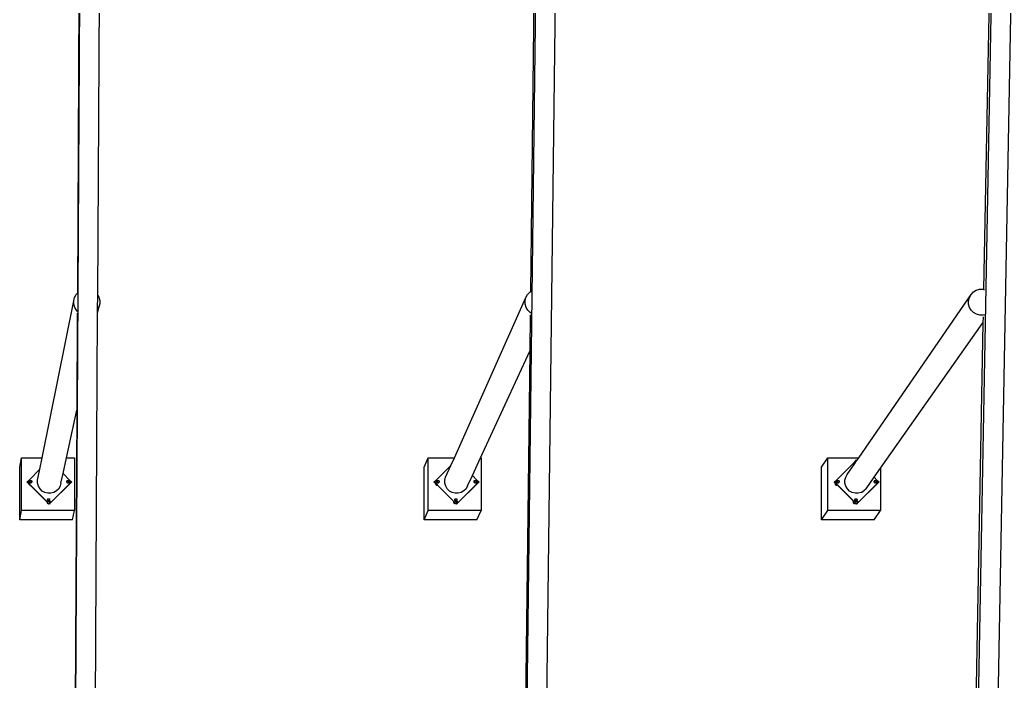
# Model space of a CAD drawing. Header units: inches. Extents: x -614 to 848, y -1045 to 1103.
# Drawn here: x 120.6 to 498.4, y 555.3 to 807.2 of the extents above; entities that cross this region are included whole.
import ezdxf

# ---------------------------------------------------------------- set-up
doc = ezdxf.new("R2010")
doc.units = ezdxf.units.IN
doc.header["$MEASUREMENT"] = 0

msp = doc.modelspace()

# ---------------------------------------------------------------- linework, layer by layer
for p, q in [((134.56857, -811.49995), (144.44999, 1015.55191)), ((297.50472, -811.49995), (319.35059, 1015.55191)), ((460.44086, -811.49995), (494.25119, 1015.55191)), ((143.16725, 832.66782), (142.4676, 703.02276)), ((150.21657, 702.23899), (150.95885, 832.66782)), ((309.19133, -431.30695), (324.66183, 832.66782)), ((316.5147, 832.66782), (314.9752, 703.6326)), ((474.61717, -431.30695), (498.36482, 832.66782)), ((489.86216, 832.66782), (487.49561, 704.50446)), ((142.05985, 702.60474), (142.4676, 703.02276)), ((142.4676, 703.02276), (142.56511, 703.12272)), ((313.90208, 702.60474), (314.80757, 703.53301)), ((314.80757, 703.53301), (314.9752, 703.6326)), ((314.9752, 703.6326), (315.18351, 703.75634)), ((482.70204, 702.60474), (483.60752, 703.53301)), ((483.60752, 703.53301), (484.72241, 704.1953)), ((484.72241, 704.1953), (485.97072, 704.54647)), ((485.97072, 704.54647), (487.26738, 704.56258)), ((487.26738, 704.56258), (487.49561, 704.50446)), ((487.49561, 704.50446), (487.8019, 704.42646)), ((129.05327, 640.40977), (141.10544, 700.21709)), ((141.10544, 700.21709), (141.42548, 701.47374)), ((141.12156, 698.92043), (141.10544, 700.21709)), ((141.42548, 701.47374), (142.05985, 702.60474)), ((150.17748, 695.37007), (150.97068, 699.04284)), ((150.18652, 696.95873), (150.21657, 702.23899)), ((150.21657, 702.23899), (150.60339, 701.58781)), ((150.60339, 701.58781), (150.95456, 700.3395)), ((150.97068, 699.04284), (150.65064, 697.78619)), ((150.95456, 700.3395), (150.97068, 699.04284)), ((285.99745, 640.40977), (313.26771, 701.47374)), ((312.94768, 700.21709), (313.26771, 701.47374)), ((312.96379, 698.92043), (312.94768, 700.21709)), ((313.26771, 701.47374), (313.90208, 702.60474)), ((439.97298, 640.40977), (482.70204, 702.60474)), ((481.74763, 700.21709), (482.06767, 701.47374)), ((481.76375, 698.92043), (481.74763, 700.21709)), ((482.06767, 701.47374), (482.70204, 702.60474)), ((141.47273, 697.67213), (141.12156, 698.92043)), ((142.13501, 696.55724), (141.47273, 697.67213)), ((142.56511, 696.1377), (142.13501, 696.55724)), ((142.4268, 695.46233), (142.22765, 658.55983)), ((148.94817, 479.36372), (150.17748, 695.37007)), ((150.17748, 695.37007), (150.18652, 696.95873)), ((150.65064, 697.78619), (150.18652, 696.95873)), ((313.31496, 697.67213), (312.96379, 698.92043)), ((313.97724, 696.55724), (313.31496, 697.67213)), ((314.90552, 695.65176), (313.97724, 696.55724)), ((315.18351, 695.49584), (314.90552, 695.65176)), ((482.11492, 697.67213), (481.76375, 698.92043)), ((482.7772, 696.55724), (482.11492, 697.67213)), ((483.70548, 695.65176), (482.7772, 696.55724)), ((484.83648, 695.01739), (483.70548, 695.65176)), ((314.86987, 694.80375), (314.70439, 680.93405)), ((448.28659, 636.49403), (487.26162, 691.83224)), ((487.26162, 691.83224), (483.38055, 481.64822)), ((486.09312, 694.69735), (484.83648, 695.01739)), ((487.38979, 694.71347), (486.09312, 694.69735)), ((487.30386, 694.11999), (487.26162, 691.83224)), ((487.8019, 694.8294), (487.38979, 694.71347)), ((295.97546, 640.40977), (314.70439, 680.93405)), ((314.70439, 680.93405), (312.31758, 480.88016)), ((138.30783, 640.40977), (142.22765, 658.55983)), ((142.22765, 658.55983), (141.26545, 480.26283)), ((120.5593, 636.84074), (121.23494, 640.40977)), ((121.23494, 640.40977), (129.05327, 640.40977)), ((121.23494, 620.26976), (121.23494, 640.40977)), ((128.17212, 636.03721), (129.05327, 640.40977)), ((137.01123, 634.40611), (138.30783, 640.40977)), ((138.30783, 640.40977), (141.37495, 640.40977)), ((141.37495, 640.40977), (141.37495, 620.26976)), ((274.52277, 636.84074), (276.06127, 640.40977)), ((276.06127, 640.40977), (285.99745, 640.40977)), ((276.06127, 620.26976), (276.06127, 640.40977)), ((284.70024, 637.50503), (285.99745, 640.40977)), ((292.84384, 633.6338), (295.97546, 640.40977)), ((295.97546, 640.40977), (296.20128, 640.40977)), ((296.20128, 640.40977), (296.20128, 620.26976)), ((425.7605, 636.84074), (428.14658, 640.40977)), ((428.14658, 640.40977), (439.97298, 640.40977)), ((428.14658, 620.26976), (428.14658, 640.40977)), ((431.42803, 631.9177), (438.4047, 638.89437)), ((438.4047, 638.89437), (439.15155, 639.64122)), ((438.4047, 638.89437), (438.62344, 638.72651)), ((438.52996, 638.30935), (438.69673, 638.5521)), ((438.57241, 638.42222), (438.63677, 638.50609)), ((438.66919, 638.54313), (438.58237, 638.47652)), ((438.62344, 638.72651), (438.77378, 638.66424)), ((438.63677, 638.50609), (438.69673, 638.5521)), ((438.69907, 638.55551), (438.66919, 638.54313)), ((438.69673, 638.5521), (438.69907, 638.55551)), ((438.69907, 638.55551), (438.77378, 638.66424)), ((438.77378, 638.66424), (439.32548, 639.46728)), ((439.15155, 639.64122), (439.32548, 639.46728)), ((439.15155, 639.64122), (439.15155, 639.21411)), ((439.32548, 639.46728), (439.97298, 640.40977)), ((120.5593, 616.81297), (120.5593, 636.84074)), ((124.05262, 631.9177), (128.17212, 636.03721)), ((127.32523, 631.83459), (128.17212, 636.03721)), ((274.52277, 616.81297), (274.52277, 636.84074)), ((279.11291, 631.9177), (284.70024, 637.50503)), ((282.6743, 632.96852), (284.70024, 637.50503)), ((425.7605, 616.81297), (425.7605, 636.84074)), ((435.56185, 633.98907), (438.46396, 638.21329)), ((438.47388, 638.2886), (438.46396, 638.21329)), ((438.46396, 638.21329), (438.49577, 638.25959)), ((438.51576, 638.3897), (438.47388, 638.2886)), ((438.48398, 638.2785), (438.4781, 638.23387)), ((438.52586, 638.3796), (438.48398, 638.2785)), ((438.49577, 638.25959), (438.52996, 638.30935)), ((438.49577, 638.25959), (438.49778, 638.2748)), ((438.49778, 638.2748), (438.53823, 638.37246)), ((438.58237, 638.47652), (438.51576, 638.3897)), ((438.59247, 638.46642), (438.52586, 638.3796)), ((438.52996, 638.30935), (438.53196, 638.32456)), ((438.53196, 638.32456), (438.56772, 638.4109)), ((438.53823, 638.37246), (438.57241, 638.42222)), ((438.53823, 638.37246), (438.56772, 638.4109)), ((438.56772, 638.4109), (438.57241, 638.42222)), ((445.8121, 632.98066), (448.28659, 636.49403)), ((448.28659, 636.49403), (448.28659, 620.26976)), ((123.30111, 631.14701), (123.30577, 631.17085)), ((124.04793, 630.40018), (123.30111, 631.14701)), ((123.30577, 631.17085), (124.05262, 631.9177)), ((124.05262, 630.424), (123.30577, 631.17085)), ((123.30577, 631.17085), (124.31908, 631.17085)), ((124.22047, 631.69896), (124.05262, 631.9177)), ((124.32598, 631.44422), (124.22047, 631.69896)), ((124.31219, 631.40448), (124.2979, 631.29599)), ((124.2979, 631.29599), (124.31219, 631.18749)), ((124.3117, 631.29229), (124.32598, 631.40078)), ((124.32598, 631.19119), (124.3117, 631.29229)), ((124.35406, 631.50558), (124.31219, 631.40448)), ((124.31219, 631.18749), (124.31908, 631.17085)), ((124.31908, 631.17085), (124.33134, 631.17085)), ((124.31908, 631.17085), (124.35406, 631.08639)), ((124.32188, 631.3452), (124.33568, 631.45001)), ((124.33568, 631.2404), (124.32188, 631.3452)), ((124.32941, 631.41819), (124.32598, 631.44422)), ((124.32598, 631.40078), (124.32941, 631.41819)), ((124.32598, 631.19119), (124.32598, 631.18379)), ((124.32598, 631.19119), (124.35532, 631.12035)), ((124.32598, 631.18379), (124.35459, 631.11474)), ((124.32598, 630.89749), (124.35459, 631.11474)), ((124.32941, 631.41819), (124.33568, 631.45001)), ((124.33134, 631.17085), (124.33441, 631.17085)), ((124.33441, 631.17085), (124.35631, 631.17085)), ((124.33568, 631.45001), (124.37613, 631.54767)), ((124.3608, 631.17973), (124.33568, 631.2404)), ((124.36413, 631.5187), (124.35406, 631.50558)), ((124.35406, 631.08639), (124.41191, 631.011)), ((124.35459, 631.11474), (124.35532, 631.12035)), ((124.35459, 631.11474), (124.36786, 631.08269)), ((124.35532, 631.12035), (124.36197, 631.17085)), ((124.36643, 631.09353), (124.35532, 631.12035)), ((124.36197, 631.17085), (124.3608, 631.17973)), ((124.37613, 631.14273), (124.3608, 631.17973)), ((124.42201, 631.0211), (124.36643, 631.09353)), ((124.36786, 631.08269), (124.43448, 630.99588)), ((124.37613, 631.54767), (124.44048, 631.63154)), ((124.44048, 631.05887), (124.37613, 631.14273)), ((124.41191, 631.011), (124.4163, 631.00529)), ((124.4163, 631.00529), (124.42068, 630.99957)), ((124.42068, 630.99957), (124.5075, 630.93296)), ((124.42201, 631.0211), (124.4514, 631.05049)), ((124.43078, 631.00967), (124.42201, 631.0211)), ((124.51464, 630.94533), (124.43078, 631.00967)), ((124.43448, 630.99588), (124.5213, 630.92926)), ((124.44048, 631.63154), (124.52435, 631.69589)), ((124.4514, 631.05049), (124.44048, 631.05887)), ((124.52435, 630.99452), (124.4514, 631.05049)), ((124.6123, 630.90488), (124.51464, 630.94533)), ((124.52435, 631.69589), (124.62201, 631.73634)), ((124.62201, 630.95406), (124.52435, 630.99452)), ((124.62201, 631.73634), (124.72682, 631.75014)), ((124.72682, 630.94026), (124.62201, 630.95406)), ((124.71709, 630.89108), (124.71709, 630.94154)), ((124.72682, 631.75014), (124.83162, 631.73634)), ((124.83162, 630.95406), (124.72682, 630.94026)), ((124.91659, 630.94306), (124.82189, 630.90488)), ((124.83162, 631.73634), (124.92929, 631.69589)), ((124.92929, 630.99452), (124.83162, 630.95406)), ((124.91659, 630.94306), (125.00341, 631.00967)), ((124.92669, 630.93296), (125.01351, 630.99957)), ((124.92929, 631.69589), (125.01315, 631.63154)), ((125.01315, 631.05887), (124.92929, 630.99452)), ((124.94048, 630.92926), (125.0273, 630.99588)), ((125.07002, 631.09649), (125.00341, 631.00967)), ((125.01315, 631.63154), (125.0775, 631.54767)), ((125.0775, 631.14273), (125.01315, 631.05887)), ((125.01351, 630.99957), (125.08012, 631.08639)), ((125.07002, 631.09649), (125.10654, 631.18465)), ((125.0775, 631.54767), (125.11796, 631.45001)), ((125.11316, 631.22881), (125.0775, 631.14273)), ((125.08012, 631.08639), (125.12082, 631.18465)), ((125.10654, 631.18465), (125.1082, 631.19119)), ((125.1082, 631.19119), (125.11796, 631.2404)), ((125.11316, 631.22881), (125.1082, 631.19119)), ((125.11796, 631.2404), (125.11316, 631.22881)), ((125.11796, 631.45001), (125.13175, 631.3452)), ((125.13175, 631.3452), (125.11796, 631.2404)), ((125.12082, 631.18465), (125.122, 631.18749)), ((125.122, 631.18749), (125.13628, 631.29599)), ((125.13628, 631.29599), (125.13078, 631.33779)), ((127.33977, 630.66456), (127.32523, 631.83459)), ((136.22703, 630.77502), (137.01123, 634.40611)), ((137.01123, 634.40611), (139.49964, 631.9177)), ((138.41228, 631.39068), (138.398, 631.28219)), ((138.398, 631.28219), (138.41228, 631.17369)), ((138.45416, 631.49178), (138.41228, 631.39068)), ((138.41228, 631.28219), (138.42608, 631.38699)), ((138.42608, 631.17739), (138.41228, 631.28219)), ((138.41228, 631.17369), (138.45416, 631.07259)), ((138.42307, 631.3314), (138.4324, 631.40225)), ((138.43687, 631.2266), (138.42307, 631.3314)), ((138.42608, 631.38699), (138.43687, 631.43621)), ((138.42608, 631.38699), (138.4324, 631.40225)), ((138.46653, 631.07974), (138.42608, 631.17739)), ((138.4324, 631.40225), (138.43687, 631.43621)), ((138.43687, 631.43621), (138.47732, 631.53387)), ((138.47732, 631.12894), (138.43687, 631.2266)), ((138.46661, 631.50801), (138.45416, 631.49178)), ((138.45416, 631.07259), (138.512, 630.99721)), ((138.5221, 631.00731), (138.46653, 631.07974)), ((138.47732, 631.53387), (138.51561, 631.58377)), ((138.54167, 631.04507), (138.47732, 631.12894)), ((138.53188, 631.60497), (138.51067, 631.5887)), ((138.51067, 631.5887), (138.51561, 631.58377)), ((138.512, 630.99721), (138.51067, 630.99588)), ((138.51067, 630.99588), (138.51639, 630.99149)), ((138.5221, 631.00731), (138.512, 630.99721)), ((138.512, 630.99721), (138.51639, 630.99149)), ((138.51561, 631.58377), (138.53188, 631.60497)), ((138.51639, 630.99149), (138.59749, 630.92926)), ((138.51639, 630.99149), (138.52077, 630.98578)), ((138.52077, 630.98578), (138.60759, 630.91916)), ((138.55197, 631.03717), (138.5221, 631.00731)), ((138.53087, 630.99588), (138.5221, 631.00731)), ((138.61473, 630.93153), (138.53087, 630.99588)), ((138.53188, 631.60497), (138.54167, 631.61774)), ((138.54167, 631.61774), (138.62554, 631.68209)), ((138.55197, 631.03717), (138.54167, 631.04507)), ((138.62554, 630.98072), (138.55197, 631.03717)), ((138.62554, 631.68209), (138.7232, 631.72254)), ((138.7232, 630.94026), (138.62554, 630.98072)), ((138.7232, 631.72254), (138.82801, 631.73634)), ((138.82801, 630.92647), (138.7232, 630.94026)), ((138.82801, 631.73634), (138.93281, 631.72254)), ((138.93281, 630.94026), (138.82801, 630.92647)), ((138.93281, 631.72254), (139.03048, 631.68209)), ((139.03048, 630.98072), (138.93281, 630.94026)), ((139.01668, 630.92926), (139.1035, 630.99588)), ((139.02678, 630.91916), (139.1136, 630.98578)), ((139.03048, 631.68209), (139.11434, 631.61774)), ((139.11434, 631.04507), (139.03048, 630.98072)), ((139.17011, 631.08269), (139.1035, 630.99588)), ((139.1136, 630.98578), (139.18021, 631.07259)), ((139.11434, 631.61774), (139.17869, 631.53387)), ((139.17869, 631.12894), (139.11434, 631.04507)), ((139.19423, 631.14091), (139.17011, 631.08269)), ((139.17869, 631.53387), (139.21915, 631.43621)), ((139.19168, 631.16028), (139.17869, 631.12894)), ((139.18021, 631.07259), (139.22091, 631.17085)), ((139.21273, 631.21112), (139.19168, 631.16028)), ((139.19168, 631.16028), (139.19423, 631.14091)), ((139.20663, 631.17085), (139.19423, 631.14091)), ((139.19423, 631.14091), (139.22627, 630.89749)), ((139.20663, 631.17085), (139.19606, 631.17085)), ((139.20829, 631.17739), (139.20663, 631.17085)), ((139.22091, 631.17085), (139.20663, 631.17085)), ((139.21273, 631.21112), (139.20829, 631.17739)), ((139.20829, 631.17739), (139.21537, 631.20949)), ((139.20829, 631.17739), (139.21199, 631.18379)), ((139.21199, 631.18379), (139.21537, 631.20949)), ((139.21692, 631.22122), (139.21273, 631.21112)), ((139.21537, 631.20949), (139.21915, 631.2266)), ((139.21537, 631.20949), (139.21692, 631.22122)), ((139.21915, 631.2266), (139.21692, 631.22122)), ((139.21915, 631.43621), (139.22218, 631.41315)), ((139.23295, 631.3314), (139.21915, 631.2266)), ((139.22091, 631.17085), (139.22209, 631.17369)), ((140.24649, 631.17085), (139.22091, 631.17085)), ((139.22209, 631.17369), (139.23637, 631.28219)), ((139.22627, 631.44422), (139.22218, 631.41315)), ((139.22218, 631.41315), (139.23295, 631.3314)), ((139.33179, 631.69896), (139.22627, 631.44422)), ((139.23637, 631.28219), (139.23142, 631.31982)), ((139.49964, 631.9177), (139.33179, 631.69896)), ((140.24119, 631.14701), (139.49437, 630.40018)), ((139.49964, 631.9177), (140.24649, 631.17085)), ((140.23192, 631.15628), (139.49964, 630.424)), ((140.24649, 631.17085), (140.23192, 631.15628)), ((140.23192, 631.15628), (140.24119, 631.14701)), ((140.24119, 631.14701), (140.24649, 631.17085)), ((278.35554, 631.14701), (278.36606, 631.17085)), ((278.991, 630.51154), (278.35554, 631.14701)), ((278.36606, 631.17085), (279.11291, 631.9177)), ((279.11291, 630.424), (278.36606, 631.17085)), ((278.36606, 631.17085), (279.37937, 631.17085)), ((279.28076, 631.69896), (279.11291, 631.9177)), ((279.38628, 631.44422), (279.28076, 631.69896)), ((279.37248, 631.40448), (279.35819, 631.29599)), ((279.35819, 631.29599), (279.37248, 631.18749)), ((279.37199, 631.29229), (279.38628, 631.40078)), ((279.38628, 631.19119), (279.37199, 631.29229)), ((279.41436, 631.50558), (279.37248, 631.40448)), ((279.37248, 631.18749), (279.37937, 631.17085)), ((279.37937, 631.17085), (279.39164, 631.17085)), ((279.37937, 631.17085), (279.41436, 631.08639)), ((279.39068, 631.41074), (279.38628, 631.44422)), ((279.39068, 631.41074), (279.38628, 631.40078)), ((279.38628, 631.19119), (279.38628, 631.18379)), ((279.38628, 631.19119), (279.41562, 631.12035)), ((279.38628, 631.18379), (279.41488, 631.11474)), ((279.38628, 630.89749), (279.41488, 631.11474)), ((279.42673, 631.49844), (279.39068, 631.41074)), ((279.39164, 631.17085), (279.3947, 631.17085)), ((279.39426, 631.3452), (279.40806, 631.45001)), ((279.40806, 631.2404), (279.39426, 631.3452)), ((279.3947, 631.17085), (279.4166, 631.17085)), ((279.40806, 631.45001), (279.43111, 631.50566)), ((279.41546, 631.22252), (279.40806, 631.2404)), ((279.48097, 631.5924), (279.41436, 631.50558)), ((279.41436, 631.08639), (279.4722, 631.011)), ((279.41488, 631.11474), (279.41562, 631.12035)), ((279.41488, 631.11474), (279.42815, 631.08269)), ((279.42226, 631.17085), (279.41546, 631.22252)), ((279.44851, 631.14273), (279.41546, 631.22252)), ((279.41562, 631.12035), (279.42226, 631.17085)), ((279.42673, 631.09353), (279.41562, 631.12035)), ((279.42673, 631.49844), (279.42815, 631.50188)), ((279.4823, 631.0211), (279.42673, 631.09353)), ((279.42815, 631.50188), (279.44851, 631.54767)), ((279.42815, 631.50188), (279.43111, 631.50566)), ((279.42815, 631.08269), (279.49477, 630.99588)), ((279.43111, 631.50566), (279.44851, 631.54767)), ((279.44851, 631.54767), (279.51286, 631.63154)), ((279.51286, 631.05887), (279.44851, 631.14273)), ((279.4722, 631.011), (279.47659, 631.00529)), ((279.47659, 631.00529), (279.48097, 630.99957)), ((279.48097, 630.99957), (279.56779, 630.93296)), ((279.4823, 631.0211), (279.51694, 631.05574)), ((279.49107, 631.00967), (279.4823, 631.0211)), ((279.57493, 630.94533), (279.49107, 631.00967)), ((279.49477, 630.99588), (279.58159, 630.92926)), ((279.51286, 631.63154), (279.59673, 631.69589)), ((279.51694, 631.05574), (279.51286, 631.05887)), ((279.59673, 630.99452), (279.51694, 631.05574)), ((279.67259, 630.90488), (279.57493, 630.94533)), ((279.59673, 631.69589), (279.69439, 631.73634)), ((279.69439, 630.95406), (279.59673, 630.99452)), ((279.69439, 631.73634), (279.7992, 631.75014)), ((279.7992, 630.94026), (279.69439, 630.95406)), ((279.77738, 630.89108), (279.77738, 630.94314)), ((279.7992, 631.75014), (279.904, 631.73634)), ((279.904, 630.95406), (279.7992, 630.94026)), ((279.97688, 630.94306), (279.88218, 630.90488)), ((279.904, 631.73634), (280.00167, 631.69589)), ((280.00167, 630.99452), (279.904, 630.95406)), ((279.97688, 630.94306), (280.0637, 631.00967)), ((279.98698, 630.93296), (280.0738, 630.99957)), ((280.00078, 630.92926), (280.08759, 630.99588)), ((280.00167, 631.69589), (280.08553, 631.63154)), ((280.08553, 631.05887), (280.00167, 630.99452)), ((280.13031, 631.09649), (280.0637, 631.00967)), ((280.0738, 630.99957), (280.14041, 631.08639)), ((280.08553, 631.63154), (280.14988, 631.54767)), ((280.14898, 631.14156), (280.08553, 631.05887)), ((280.13031, 631.09649), (280.14898, 631.14156)), ((280.14041, 631.08639), (280.18111, 631.18465)), ((280.14988, 631.14273), (280.14898, 631.14156)), ((280.14988, 631.54767), (280.19034, 631.45001)), ((280.19034, 631.2404), (280.14988, 631.14273)), ((280.18111, 631.18465), (280.18229, 631.18749)), ((280.18229, 631.18749), (280.18875, 631.23657)), ((280.19034, 631.45001), (280.20413, 631.3452)), ((280.20413, 631.3452), (280.19034, 631.2404)), ((282.38552, 631.83459), (282.6743, 632.96852)), ((282.40006, 630.66456), (282.38552, 631.83459)), ((290.99854, 629.64109), (292.84384, 633.6338)), ((292.84384, 633.6338), (294.55993, 631.9177)), ((293.47257, 631.39068), (293.45829, 631.28219)), ((293.45829, 631.28219), (293.47257, 631.17369)), ((293.51445, 631.49178), (293.47257, 631.39068)), ((293.47257, 631.28219), (293.48637, 631.38699)), ((293.48637, 631.17739), (293.47257, 631.28219)), ((293.47257, 631.17369), (293.51445, 631.07259)), ((293.48637, 631.38699), (293.52682, 631.48464)), ((293.52682, 631.07974), (293.48637, 631.17739)), ((293.49545, 631.3314), (293.50925, 631.43621)), ((293.50925, 631.2266), (293.49545, 631.3314)), ((293.50925, 631.43621), (293.53223, 631.4917)), ((293.5497, 631.12894), (293.50925, 631.2266)), ((293.58106, 631.5786), (293.51445, 631.49178)), ((293.51445, 631.07259), (293.57229, 630.99721)), ((293.52682, 631.48464), (293.5497, 631.53387)), ((293.52682, 631.48464), (293.53223, 631.4917)), ((293.58239, 631.00731), (293.52682, 631.07974)), ((293.53223, 631.4917), (293.5497, 631.53387)), ((293.5497, 631.53387), (293.58274, 631.57693)), ((293.61405, 631.04507), (293.5497, 631.12894)), ((293.65778, 631.65532), (293.57096, 631.5887)), ((293.57096, 631.5887), (293.58274, 631.57693)), ((293.57229, 630.99721), (293.57096, 630.99588)), ((293.57096, 630.99588), (293.57668, 630.99149)), ((293.58239, 631.00731), (293.57229, 630.99721)), ((293.57229, 630.99721), (293.57668, 630.99149)), ((293.57668, 630.99149), (293.65778, 630.92926)), ((293.57668, 630.99149), (293.58106, 630.98578)), ((293.58106, 630.98578), (293.66788, 630.91916)), ((293.61751, 631.04242), (293.58239, 631.00731)), ((293.59116, 630.99588), (293.58239, 631.00731)), ((293.58274, 631.57693), (293.61405, 631.61774)), ((293.67502, 630.93153), (293.59116, 630.99588)), ((293.61405, 631.61774), (293.66918, 631.66004)), ((293.61751, 631.04242), (293.61405, 631.04507)), ((293.69792, 630.98072), (293.61751, 631.04242)), ((293.66918, 631.66004), (293.65778, 631.65532)), ((293.66918, 631.66004), (293.69792, 631.68209)), ((293.69792, 631.68209), (293.79558, 631.72254)), ((293.79558, 630.94026), (293.69792, 630.98072)), ((293.79558, 631.72254), (293.90039, 631.73634)), ((293.90039, 630.92647), (293.79558, 630.94026)), ((293.90039, 631.73634), (294.00519, 631.72254)), ((294.00519, 630.94026), (293.90039, 630.92647)), ((294.00519, 631.72254), (294.10286, 631.68209)), ((294.10286, 630.98072), (294.00519, 630.94026)), ((294.07697, 630.92926), (294.16379, 630.99588)), ((294.08707, 630.91916), (294.17389, 630.98578)), ((294.10286, 631.68209), (294.18672, 631.61774)), ((294.18672, 631.04507), (294.10286, 630.98072)), ((294.23041, 631.08269), (294.16379, 630.99588)), ((294.17389, 630.98578), (294.24051, 631.07259)), ((294.18672, 631.61774), (294.25107, 631.53387)), ((294.24778, 631.12465), (294.18672, 631.04507)), ((294.2375, 631.09982), (294.23041, 631.08269)), ((294.2375, 631.09982), (294.25107, 631.12894)), ((294.24778, 631.12465), (294.2375, 631.09982)), ((294.24051, 631.07259), (294.28121, 631.17085)), ((294.25107, 631.12894), (294.24778, 631.12465)), ((294.25107, 631.53387), (294.28739, 631.4462)), ((294.25488, 631.13814), (294.25107, 631.12894)), ((294.29153, 631.2266), (294.25488, 631.13814)), ((294.25488, 631.13814), (294.28657, 630.89749)), ((294.28121, 631.17085), (294.26844, 631.17085)), ((294.28121, 631.17085), (294.28238, 631.17369)), ((295.30678, 631.17085), (294.28121, 631.17085)), ((294.28238, 631.17369), (294.28833, 631.21889)), ((294.39208, 631.69896), (294.28739, 631.4462)), ((294.28739, 631.4462), (294.29153, 631.43621)), ((294.29153, 631.43621), (294.30533, 631.3314)), ((294.30533, 631.3314), (294.29153, 631.2266)), ((294.55993, 631.9177), (294.39208, 631.69896)), ((295.29562, 631.14701), (294.5488, 630.40018)), ((294.55993, 631.9177), (295.30678, 631.17085)), ((295.28928, 631.15335), (294.55993, 630.424)), ((295.30678, 631.17085), (295.28928, 631.15335)), ((295.28928, 631.15335), (295.29562, 631.14701)), ((295.29562, 631.14701), (295.30678, 631.17085)), ((430.66491, 631.14701), (430.68118, 631.17085)), ((431.16129, 630.65063), (430.66491, 631.14701)), ((430.68118, 631.17085), (431.42803, 631.9177)), ((431.42803, 630.424), (430.68118, 631.17085)), ((430.68118, 631.17085), (431.69449, 631.17085)), ((431.59588, 631.69896), (431.42803, 631.9177)), ((431.7014, 631.44422), (431.59588, 631.69896)), ((431.6876, 631.40448), (431.67332, 631.29599)), ((431.67332, 631.29599), (431.6876, 631.18749)), ((431.68712, 631.29229), (431.7014, 631.40078)), ((431.7014, 631.19119), (431.68712, 631.29229)), ((431.72948, 631.50558), (431.6876, 631.40448)), ((431.6876, 631.18749), (431.69449, 631.17085)), ((431.69449, 631.17085), (431.70676, 631.17085)), ((431.69449, 631.17085), (431.72948, 631.08639)), ((431.70574, 631.41126), (431.7014, 631.44422)), ((431.70574, 631.41126), (431.7014, 631.40078)), ((431.7014, 631.19119), (431.7014, 631.18379)), ((431.7014, 631.19119), (431.73074, 631.12035)), ((431.7014, 631.18379), (431.73, 631.11474)), ((431.7014, 630.89749), (431.73, 631.11474)), ((431.74328, 631.50188), (431.70574, 631.41126)), ((431.7062, 631.4078), (431.70574, 631.41126)), ((431.70676, 631.17085), (431.70982, 631.17085)), ((431.70982, 631.17085), (431.73173, 631.17085)), ((431.73739, 631.17085), (431.71554, 631.33684)), ((431.72126, 631.3452), (431.73506, 631.45001)), ((431.73506, 631.2404), (431.72126, 631.3452)), ((431.7961, 631.5924), (431.72948, 631.50558)), ((431.72948, 631.08639), (431.78733, 631.011)), ((431.73, 631.11474), (431.73074, 631.12035)), ((431.73, 631.11474), (431.74328, 631.08269)), ((431.73074, 631.12035), (431.73739, 631.17085)), ((431.74185, 631.09353), (431.73074, 631.12035)), ((431.73506, 631.45001), (431.77147, 631.53791)), ((431.77551, 631.14273), (431.73506, 631.2404)), ((431.79743, 631.0211), (431.74185, 631.09353)), ((431.74328, 631.50188), (431.75063, 631.51128)), ((431.74328, 631.08269), (431.80989, 630.99588)), ((431.75063, 631.51128), (431.77551, 631.54767)), ((431.75063, 631.51128), (431.77147, 631.53791)), ((431.77147, 631.53791), (431.77551, 631.54767)), ((431.77551, 631.54767), (431.83986, 631.63154)), ((431.83783, 631.06151), (431.77551, 631.14273)), ((431.78733, 631.011), (431.79171, 631.00529)), ((431.79171, 631.00529), (431.7961, 630.99957)), ((431.7961, 630.99957), (431.88291, 630.93296)), ((431.79743, 631.0211), (431.83783, 631.06151)), ((431.8062, 631.00967), (431.79743, 631.0211)), ((431.89006, 630.94533), (431.8062, 631.00967)), ((431.80989, 630.99588), (431.89671, 630.92926)), ((431.83986, 631.05887), (431.83783, 631.06151)), ((431.83986, 631.63154), (431.92373, 631.69589)), ((431.92373, 630.99452), (431.83986, 631.05887)), ((431.98771, 630.90488), (431.89006, 630.94533)), ((431.92373, 631.69589), (432.02139, 631.73634)), ((432.02139, 630.95406), (431.92373, 630.99452)), ((432.02139, 631.73634), (432.1262, 631.75014)), ((432.1262, 630.94026), (432.02139, 630.95406)), ((432.09251, 630.89108), (432.09251, 630.9447)), ((432.1262, 631.75014), (432.231, 631.73634)), ((432.231, 630.95406), (432.1262, 630.94026)), ((432.292, 630.94306), (432.19731, 630.90488)), ((432.231, 631.73634), (432.32866, 631.69589)), ((432.32866, 630.99452), (432.231, 630.95406)), ((432.292, 630.94306), (432.37882, 631.00967)), ((432.3021, 630.93296), (432.38892, 630.99957)), ((432.3159, 630.92926), (432.40272, 630.99588)), ((432.32866, 631.69589), (432.41253, 631.63154)), ((432.41253, 631.05887), (432.32866, 630.99452)), ((432.44544, 631.09649), (432.37882, 631.00967)), ((432.38892, 630.99957), (432.45554, 631.08639)), ((432.41253, 631.63154), (432.47688, 631.54767)), ((432.45018, 631.10793), (432.41253, 631.05887)), ((432.44544, 631.09649), (432.47688, 631.14273)), ((432.44544, 631.09649), (432.45018, 631.10793)), ((432.47688, 631.14273), (432.45018, 631.10793)), ((432.45554, 631.08639), (432.49624, 631.18465)), ((432.47688, 631.54767), (432.51734, 631.45001)), ((432.51734, 631.2404), (432.47688, 631.14273)), ((432.49624, 631.18465), (432.49742, 631.18749)), ((432.49742, 631.18749), (432.49834, 631.19455)), ((432.51734, 631.45001), (432.53113, 631.3452)), ((432.53113, 631.3452), (432.51734, 631.2404)), ((434.70064, 631.83459), (434.98942, 632.96852)), ((434.71519, 630.66456), (434.70064, 631.83459)), ((434.98942, 632.96852), (435.56185, 633.98907)), ((442.74125, 628.62055), (445.8121, 632.98066)), ((445.7877, 631.39068), (445.77341, 631.28219)), ((445.77341, 631.28219), (445.7877, 631.17369)), ((445.82957, 631.49178), (445.7877, 631.39068)), ((445.7877, 631.28219), (445.80149, 631.38699)), ((445.80149, 631.17739), (445.7877, 631.28219)), ((445.7877, 631.17369), (445.82957, 631.07259)), ((445.80149, 631.38699), (445.84194, 631.48464)), ((445.84194, 631.07974), (445.80149, 631.17739)), ((445.8121, 632.98066), (446.87506, 631.9177)), ((445.82245, 631.3314), (445.83625, 631.43621)), ((445.83625, 631.2266), (445.82245, 631.3314)), ((445.89619, 631.5786), (445.82957, 631.49178)), ((445.82957, 631.07259), (445.88742, 630.99721)), ((445.83625, 631.43621), (445.87316, 631.52533)), ((445.8767, 631.12894), (445.83625, 631.2266)), ((445.84194, 631.48464), (445.8767, 631.53387)), ((445.84194, 631.48464), (445.87316, 631.52533)), ((445.89752, 631.00731), (445.84194, 631.07974)), ((445.87316, 631.52533), (445.8767, 631.53387)), ((445.8767, 631.53387), (445.90458, 631.57021)), ((445.93855, 631.04834), (445.8767, 631.12894)), ((445.97291, 631.65532), (445.88609, 631.5887)), ((445.88609, 631.5887), (445.90458, 631.57021)), ((445.88742, 630.99721), (445.88609, 630.99588)), ((445.88609, 630.99588), (445.8918, 630.99149)), ((445.89752, 631.00731), (445.88742, 630.99721)), ((445.88742, 630.99721), (445.8918, 630.99149)), ((445.8918, 630.99149), (445.97291, 630.92926)), ((445.8918, 630.99149), (445.89619, 630.98578)), ((445.89619, 630.98578), (445.98301, 630.91916)), ((445.93855, 631.04834), (445.89752, 631.00731)), ((445.90629, 630.99588), (445.89752, 631.00731)), ((445.90458, 631.57021), (445.94105, 631.61774)), ((445.99015, 630.93153), (445.90629, 630.99588)), ((445.94105, 631.04507), (445.93855, 631.04834)), ((445.94105, 631.61774), (446.01011, 631.67073)), ((446.02492, 630.98072), (445.94105, 631.04507)), ((446.01011, 631.67073), (445.97291, 631.65532)), ((446.01011, 631.67073), (446.02492, 631.68209)), ((446.02492, 631.68209), (446.12258, 631.72254)), ((446.12258, 630.94026), (446.02492, 630.98072)), ((446.12258, 631.72254), (446.22739, 631.73634)), ((446.22739, 630.92647), (446.12258, 630.94026)), ((446.22739, 631.73634), (446.33219, 631.72254)), ((446.33219, 630.94026), (446.22739, 630.92647)), ((446.33219, 631.72254), (446.42986, 631.68209)), ((446.42986, 630.98072), (446.33219, 630.94026)), ((446.3921, 630.92926), (446.47891, 630.99588)), ((446.4022, 630.91916), (446.48901, 630.98578)), ((446.42986, 631.68209), (446.51372, 631.61774)), ((446.51372, 631.04507), (446.42986, 630.98072)), ((446.54553, 631.08269), (446.47891, 630.99588)), ((446.48901, 630.98578), (446.55563, 631.07259)), ((446.51372, 631.61774), (446.57807, 631.53387)), ((446.54898, 631.09102), (446.51372, 631.04507)), ((446.54553, 631.08269), (446.57222, 631.12131)), ((446.54898, 631.09102), (446.54553, 631.08269)), ((446.57222, 631.12131), (446.54898, 631.09102)), ((446.55563, 631.07259), (446.59633, 631.17085)), ((446.57222, 631.12131), (446.57807, 631.12894)), ((446.57222, 631.12131), (446.60169, 630.89749)), ((446.57807, 631.53387), (446.60845, 631.46054)), ((446.61853, 631.2266), (446.57807, 631.12894)), ((446.59633, 631.17085), (446.59751, 631.17369)), ((447.62191, 631.17085), (446.59633, 631.17085)), ((446.59751, 631.17369), (446.59792, 631.17686)), ((446.70721, 631.69896), (446.60845, 631.46054)), ((446.60845, 631.46054), (446.61853, 631.43621)), ((446.61853, 631.43621), (446.63232, 631.3314)), ((446.63232, 631.3314), (446.61853, 631.2266)), ((446.87506, 631.9177), (446.70721, 631.69896)), ((447.60499, 631.14701), (446.85817, 630.40018)), ((446.87506, 631.9177), (447.62191, 631.17085)), ((447.60153, 631.15047), (446.87506, 630.424)), ((447.62191, 631.17085), (447.60153, 631.15047)), ((447.60153, 631.15047), (447.60499, 631.14701)), ((447.60499, 631.14701), (447.62191, 631.17085)), ((124.04793, 630.40018), (124.05262, 630.424)), ((124.12653, 630.32159), (124.04793, 630.40018)), ((124.05262, 630.424), (124.22047, 630.64275)), ((131.02928, 623.44734), (124.05262, 630.424)), ((124.12653, 630.32159), (124.13126, 630.2856)), ((124.52451, 629.9236), (124.12653, 630.32159)), ((124.13847, 630.23181), (124.13126, 630.2856)), ((124.18021, 630.13049), (124.13847, 630.23181)), ((124.18021, 630.13049), (124.24673, 630.0438)), ((124.22047, 630.64275), (124.32598, 630.89749)), ((124.24673, 630.0438), (124.33341, 629.97728)), ((124.33341, 629.97728), (124.43436, 629.93547)), ((124.43436, 629.93547), (124.52451, 629.9236)), ((124.5075, 630.93296), (124.6086, 630.89108)), ((124.6224, 630.88738), (124.5213, 630.92926)), ((130.90456, 623.54356), (124.52451, 629.9236)), ((124.6086, 630.89108), (124.61574, 630.89014)), ((124.71709, 630.89108), (124.6123, 630.90488)), ((124.61574, 630.89014), (124.71709, 630.8768)), ((124.6224, 630.88738), (124.73089, 630.8731)), ((124.82189, 630.90488), (124.71709, 630.89108)), ((124.71709, 630.88823), (124.71709, 630.89108)), ((124.71709, 630.8768), (124.82559, 630.89108)), ((124.71709, 630.8768), (124.71709, 630.88823)), ((124.73089, 630.8731), (124.83938, 630.88738)), ((124.82559, 630.89108), (124.92669, 630.93296)), ((124.83938, 630.88738), (124.94048, 630.92926)), ((127.65664, 629.53817), (127.33977, 630.66456)), ((128.25425, 628.53216), (127.65664, 629.53817)), ((129.09187, 627.71511), (128.25425, 628.53216)), ((130.11242, 627.14269), (129.09187, 627.71511)), ((133.54277, 627.18532), (132.41637, 626.86845)), ((139.49437, 630.40018), (132.51797, 623.42379)), ((139.48632, 630.41068), (132.52298, 623.44734)), ((134.54878, 627.78293), (133.54277, 627.18532)), ((135.36583, 628.62055), (134.54878, 627.78293)), ((135.93825, 629.64109), (135.36583, 628.62055)), ((136.22703, 630.77502), (135.93825, 629.64109)), ((138.59749, 630.92926), (138.69859, 630.88738)), ((138.60759, 630.91916), (138.70869, 630.87728)), ((138.71239, 630.89108), (138.61473, 630.93153)), ((138.69859, 630.88738), (138.80709, 630.8731)), ((138.70869, 630.87728), (138.81719, 630.863)), ((138.81719, 630.87728), (138.71239, 630.89108)), ((138.80709, 630.8731), (138.81719, 630.87443)), ((138.81719, 630.87728), (138.81719, 630.92789)), ((138.92198, 630.89108), (138.81719, 630.87728)), ((138.81719, 630.87443), (138.91558, 630.88738)), ((138.81719, 630.87443), (138.81719, 630.87728)), ((138.81719, 630.863), (138.92568, 630.87728)), ((138.81719, 630.863), (138.81719, 630.87443)), ((138.91558, 630.88738), (138.92198, 630.89108)), ((139.01668, 630.92926), (138.92198, 630.89108)), ((138.92568, 630.87728), (139.02678, 630.91916)), ((139.22627, 630.89749), (139.33179, 630.64275)), ((139.33179, 630.64275), (139.49964, 630.424)), ((139.49964, 630.424), (139.48632, 630.41068)), ((139.48632, 630.41068), (139.49437, 630.40018)), ((139.49437, 630.40018), (139.49964, 630.424)), ((278.96472, 630.4481), (278.95046, 630.33977)), ((278.96472, 630.23143), (278.95046, 630.33977)), ((278.991, 630.51154), (278.96472, 630.4481)), ((279.00654, 630.13049), (278.96472, 630.23143)), ((279.10236, 630.40018), (278.991, 630.51154)), ((279.00654, 630.13049), (279.07305, 630.0438)), ((279.07305, 630.0438), (279.15974, 629.97728)), ((279.10236, 630.40018), (279.11291, 630.424)), ((279.5408, 629.96175), (279.10236, 630.40018)), ((279.11291, 630.424), (279.28076, 630.64275)), ((286.08957, 623.44734), (279.11291, 630.424)), ((279.15974, 629.97728), (279.26069, 629.93547)), ((279.26069, 629.93547), (279.36902, 629.92121)), ((279.28076, 630.64275), (279.38628, 630.89749)), ((279.36902, 629.92121), (279.47735, 629.93547)), ((279.47735, 629.93547), (279.5408, 629.96175)), ((285.80268, 623.69986), (279.5408, 629.96175)), ((279.56779, 630.93296), (279.66889, 630.89108)), ((279.68269, 630.88738), (279.58159, 630.92926)), ((279.66889, 630.89108), (279.67603, 630.89014)), ((279.77738, 630.89108), (279.67259, 630.90488)), ((279.67603, 630.89014), (279.77738, 630.8768)), ((279.68269, 630.88738), (279.79118, 630.8731)), ((279.88218, 630.90488), (279.77738, 630.89108)), ((279.77738, 630.88823), (279.77738, 630.89108)), ((279.77738, 630.8768), (279.88588, 630.89108)), ((279.77738, 630.8768), (279.77738, 630.88823)), ((279.79118, 630.8731), (279.89968, 630.88738)), ((279.88588, 630.89108), (279.98698, 630.93296)), ((279.89968, 630.88738), (280.00078, 630.92926)), ((282.71693, 629.53817), (282.40006, 630.66456)), ((283.31454, 628.53216), (282.71693, 629.53817)), ((284.15216, 627.71511), (283.31454, 628.53216)), ((285.17271, 627.14269), (284.15216, 627.71511)), ((288.60306, 627.18532), (287.47666, 626.86845)), ((294.5488, 630.40018), (287.57241, 623.42379)), ((294.54329, 630.40736), (287.58327, 623.44734)), ((289.60907, 627.78293), (288.60306, 627.18532)), ((290.42612, 628.62055), (289.60907, 627.78293)), ((290.99854, 629.64109), (290.42612, 628.62055)), ((293.65778, 630.92926), (293.75888, 630.88738)), ((293.66788, 630.91916), (293.76898, 630.87728)), ((293.77268, 630.89108), (293.67502, 630.93153)), ((293.75888, 630.88738), (293.86738, 630.8731)), ((293.76898, 630.87728), (293.87748, 630.863)), ((293.87748, 630.87728), (293.77268, 630.89108)), ((293.86738, 630.8731), (293.87748, 630.87443)), ((293.87748, 630.87728), (293.87748, 630.92948)), ((293.98227, 630.89108), (293.87748, 630.87728)), ((293.87748, 630.87443), (293.97587, 630.88738)), ((293.87748, 630.87443), (293.87748, 630.87728)), ((293.87748, 630.863), (293.98597, 630.87728)), ((293.87748, 630.863), (293.87748, 630.87443)), ((293.97587, 630.88738), (293.98227, 630.89108)), ((294.07697, 630.92926), (293.98227, 630.89108)), ((293.98597, 630.87728), (294.08707, 630.91916)), ((294.28657, 630.89749), (294.39208, 630.64275)), ((294.39208, 630.64275), (294.55993, 630.424)), ((294.55993, 630.424), (294.54329, 630.40736)), ((294.54329, 630.40736), (294.5488, 630.40018)), ((294.5488, 630.40018), (294.55993, 630.424)), ((431.05003, 630.4481), (431.03577, 630.33961)), ((431.05003, 630.23143), (431.03577, 630.33961)), ((431.09184, 630.54904), (431.05003, 630.4481)), ((431.09184, 630.13049), (431.05003, 630.23143)), ((431.09184, 630.54904), (431.16129, 630.65063)), ((431.15836, 630.63573), (431.09184, 630.54904)), ((431.09184, 630.13049), (431.15836, 630.0438)), ((431.16845, 630.64347), (431.15836, 630.63573)), ((431.15836, 630.0438), (431.24504, 629.97728)), ((431.16845, 630.64347), (431.16129, 630.65063)), ((431.41173, 630.40018), (431.16845, 630.64347)), ((431.24504, 629.97728), (431.34599, 629.93547)), ((431.34599, 629.93547), (431.45432, 629.92121)), ((431.41173, 630.40018), (431.42803, 630.424)), ((431.75803, 630.05389), (431.41173, 630.40018)), ((431.42803, 630.424), (431.59588, 630.64275)), ((438.4047, 623.44734), (431.42803, 630.424)), ((431.45432, 629.92121), (431.56265, 629.93547)), ((431.56265, 629.93547), (431.6636, 629.97728)), ((431.59588, 630.64275), (431.7014, 630.89749)), ((431.6636, 629.97728), (431.75029, 630.0438)), ((431.75029, 630.0438), (431.75803, 630.05389)), ((437.99101, 623.82091), (431.75803, 630.05389)), ((431.88291, 630.93296), (431.98402, 630.89108)), ((431.99781, 630.88738), (431.89671, 630.92926)), ((431.98402, 630.89108), (431.99116, 630.89014)), ((432.09251, 630.89108), (431.98771, 630.90488)), ((431.99116, 630.89014), (432.09251, 630.8768)), ((431.99781, 630.88738), (432.10631, 630.8731)), ((432.19731, 630.90488), (432.09251, 630.89108)), ((432.09251, 630.88823), (432.09251, 630.89108)), ((432.09251, 630.8768), (432.201, 630.89108)), ((432.09251, 630.8768), (432.09251, 630.88823)), ((432.10631, 630.8731), (432.2148, 630.88738)), ((432.201, 630.89108), (432.3021, 630.93296)), ((432.2148, 630.88738), (432.3159, 630.92926)), ((435.03206, 629.53817), (434.71519, 630.66456)), ((435.62967, 628.53216), (435.03206, 629.53817)), ((436.46729, 627.71511), (435.62967, 628.53216)), ((437.48783, 627.14269), (436.46729, 627.71511)), ((440.91819, 627.18532), (439.79179, 626.86845)), ((446.85817, 630.40018), (439.88177, 623.42379)), ((446.85516, 630.40411), (439.8984, 623.44734)), ((440.91819, 627.18532), (441.92419, 627.78293)), ((442.74125, 628.62055), (441.92419, 627.78293)), ((445.97291, 630.92926), (446.07401, 630.88738)), ((445.98301, 630.91916), (446.08411, 630.87728)), ((446.0878, 630.89108), (445.99015, 630.93153)), ((446.07401, 630.88738), (446.1825, 630.8731)), ((446.08411, 630.87728), (446.1926, 630.863)), ((446.1926, 630.87728), (446.0878, 630.89108)), ((446.1825, 630.8731), (446.1926, 630.87443)), ((446.1926, 630.87728), (446.1926, 630.93105)), ((446.2974, 630.89108), (446.1926, 630.87728)), ((446.1926, 630.87443), (446.291, 630.88738)), ((446.1926, 630.87443), (446.1926, 630.87728)), ((446.1926, 630.863), (446.3011, 630.87728)), ((446.1926, 630.863), (446.1926, 630.87443)), ((446.291, 630.88738), (446.2974, 630.89108)), ((446.3921, 630.92926), (446.2974, 630.89108)), ((446.3011, 630.87728), (446.4022, 630.91916)), ((446.60169, 630.89749), (446.70721, 630.64275)), ((446.70721, 630.64275), (446.87506, 630.424)), ((446.87506, 630.424), (446.85516, 630.40411)), ((446.85516, 630.40411), (446.85817, 630.40018)), ((446.85817, 630.40018), (446.87506, 630.424)), ((131.24634, 626.85391), (130.11242, 627.14269)), ((130.90065, 623.52497), (130.88639, 623.41664)), ((130.88639, 623.41664), (130.90065, 623.30831)), ((130.90065, 623.52497), (130.90456, 623.54356)), ((130.90724, 623.54087), (130.90065, 623.52497)), ((130.90724, 623.54087), (130.90456, 623.54356)), ((131.02433, 623.42379), (130.90724, 623.54087)), ((131.02433, 623.42379), (131.02928, 623.44734)), ((131.42919, 623.01893), (131.02433, 623.42379)), ((131.24803, 623.61519), (131.02928, 623.44734)), ((131.77613, 622.70049), (131.02928, 623.44734)), ((131.09846, 624.46719), (131.08418, 624.3587)), ((131.08418, 624.3587), (131.09846, 624.2502)), ((131.14034, 624.56829), (131.09846, 624.46719)), ((131.09846, 624.3587), (131.11226, 624.4635)), ((131.11226, 624.2539), (131.09846, 624.3587)), ((131.09846, 624.2502), (131.14034, 624.1491)), ((131.10868, 624.40737), (131.11785, 624.47699)), ((131.12248, 624.30257), (131.10868, 624.40737)), ((131.11226, 624.4635), (131.12248, 624.51218)), ((131.11226, 624.4635), (131.11785, 624.47699)), ((131.15271, 624.15625), (131.11226, 624.2539)), ((131.11785, 624.47699), (131.12248, 624.51218)), ((131.12248, 624.51218), (131.15204, 624.58354)), ((131.16293, 624.20491), (131.12248, 624.30257)), ((131.15204, 624.58354), (131.14034, 624.56829)), ((131.14034, 624.1491), (131.20696, 624.06229)), ((131.15204, 624.58354), (131.16293, 624.60984)), ((131.21706, 624.07239), (131.15271, 624.15625)), ((131.16293, 624.60984), (131.22729, 624.69371)), ((131.22729, 624.12104), (131.16293, 624.20491)), ((131.20696, 624.06229), (131.29377, 623.99567)), ((131.30092, 624.00804), (131.21706, 624.07239)), ((131.22729, 624.69371), (131.31115, 624.75806)), ((131.31115, 624.05669), (131.22729, 624.12104)), ((132.41637, 626.86845), (131.24634, 626.85391)), ((131.50276, 623.72071), (131.24803, 623.61519)), ((131.29377, 623.99567), (131.39487, 623.95379)), ((131.39857, 623.96759), (131.30092, 624.00804)), ((131.31115, 624.75806), (131.40881, 624.79851)), ((131.40881, 624.01623), (131.31115, 624.05669)), ((131.39487, 623.95379), (131.50337, 623.93951)), ((131.50337, 623.95379), (131.39857, 623.96759)), ((131.40881, 624.79851), (131.51362, 624.81231)), ((131.51362, 624.00244), (131.40881, 624.01623)), ((131.77613, 623.7567), (131.50276, 623.72071)), ((131.50337, 623.95379), (131.50337, 624.00379)), ((131.60817, 623.96759), (131.50337, 623.95379)), ((131.50337, 623.93951), (131.61186, 623.95379)), ((131.50337, 623.93951), (131.50337, 623.95379)), ((131.51362, 624.81231), (131.61843, 624.79851)), ((131.61843, 624.01623), (131.51362, 624.00244)), ((131.70582, 624.00804), (131.60817, 623.96759)), ((131.61186, 623.95379), (131.71296, 623.99567)), ((131.61843, 624.79851), (131.71609, 624.75806)), ((131.71609, 624.05669), (131.61843, 624.01623)), ((131.78968, 624.07239), (131.70582, 624.00804)), ((131.71296, 623.99567), (131.79978, 624.06229)), ((131.71609, 624.75806), (131.79995, 624.69371)), ((131.79995, 624.12104), (131.71609, 624.05669)), ((132.51797, 623.42379), (131.77115, 622.67696)), ((132.0495, 623.72071), (131.77613, 623.7567)), ((132.50748, 623.43184), (131.77613, 622.70049)), ((131.85403, 624.15625), (131.78968, 624.07239)), ((131.79978, 624.06229), (131.8664, 624.1491)), ((131.79978, 624.06229), (131.79978, 622.70049)), ((131.79995, 624.69371), (131.86431, 624.60984)), ((131.86431, 624.20491), (131.79995, 624.12104)), ((131.89448, 624.2539), (131.85403, 624.15625)), ((131.86431, 624.60984), (131.90476, 624.51218)), ((131.89908, 624.28885), (131.86431, 624.20491)), ((131.8664, 624.1491), (131.90827, 624.2502)), ((131.89448, 624.2539), (131.90476, 624.30257)), ((131.89908, 624.28885), (131.89448, 624.2539)), ((131.90476, 624.30257), (131.89908, 624.28885)), ((131.90476, 624.51218), (131.91856, 624.40737)), ((131.91735, 624.39823), (131.90476, 624.30257)), ((131.90827, 624.2502), (131.92256, 624.3587)), ((131.91856, 624.40737), (131.91735, 624.39823)), ((131.92256, 624.3587), (131.91735, 624.39823)), ((132.30423, 623.61519), (132.0495, 623.72071)), ((132.52298, 623.44734), (132.30423, 623.61519)), ((132.52298, 623.44734), (132.50748, 623.43184)), ((132.51797, 623.42379), (132.50748, 623.43184)), ((132.51797, 623.42379), (132.52298, 623.44734)), ((286.30663, 626.85391), (285.17271, 627.14269)), ((285.72698, 623.52497), (285.71272, 623.41664)), ((285.71272, 623.41664), (285.72698, 623.30831)), ((285.7688, 623.62592), (285.72698, 623.52497)), ((285.7688, 623.62592), (285.80268, 623.69986)), ((285.81562, 623.68693), (285.7688, 623.62592)), ((285.81562, 623.68693), (285.80268, 623.69986)), ((286.07876, 623.42379), (285.81562, 623.68693)), ((286.07876, 623.42379), (286.08957, 623.44734)), ((286.40157, 623.10097), (286.07876, 623.42379)), ((286.30832, 623.61519), (286.08957, 623.44734)), ((286.83642, 622.70049), (286.08957, 623.44734)), ((286.15875, 624.46719), (286.14447, 624.3587)), ((286.14447, 624.3587), (286.15875, 624.2502)), ((286.20063, 624.56829), (286.15875, 624.46719)), ((286.15875, 624.3587), (286.17255, 624.4635)), ((286.17255, 624.2539), (286.15875, 624.3587)), ((286.15875, 624.2502), (286.20063, 624.1491)), ((286.17255, 624.4635), (286.213, 624.56115)), ((286.213, 624.15625), (286.17255, 624.2539)), ((286.18106, 624.40737), (286.19486, 624.51218)), ((286.19486, 624.30257), (286.18106, 624.40737)), ((286.19486, 624.51218), (286.21766, 624.56723)), ((286.23531, 624.20491), (286.19486, 624.30257)), ((286.26725, 624.65511), (286.20063, 624.56829)), ((286.20063, 624.1491), (286.26725, 624.06229)), ((286.213, 624.56115), (286.23531, 624.60984)), ((286.213, 624.56115), (286.21766, 624.56723)), ((286.27735, 624.07239), (286.213, 624.15625)), ((286.21766, 624.56723), (286.23531, 624.60984)), ((286.23531, 624.60984), (286.29967, 624.69371)), ((286.29967, 624.12104), (286.23531, 624.20491)), ((286.26725, 624.06229), (286.35406, 623.99567)), ((286.36121, 624.00804), (286.27735, 624.07239)), ((286.29967, 624.69371), (286.38353, 624.75806)), ((286.38353, 624.05669), (286.29967, 624.12104)), ((287.47666, 626.86845), (286.30663, 626.85391)), ((286.56305, 623.72071), (286.30832, 623.61519)), ((286.35406, 623.99567), (286.45517, 623.95379)), ((286.45886, 623.96759), (286.36121, 624.00804)), ((286.38353, 624.75806), (286.48119, 624.79851)), ((286.48119, 624.01623), (286.38353, 624.05669)), ((286.45517, 623.95379), (286.56366, 623.93951)), ((286.56366, 623.95379), (286.45886, 623.96759)), ((286.48119, 624.79851), (286.586, 624.81231)), ((286.586, 624.00244), (286.48119, 624.01623)), ((286.83642, 623.7567), (286.56305, 623.72071)), ((286.56366, 623.95379), (286.56366, 624.00538)), ((286.66846, 623.96759), (286.56366, 623.95379)), ((286.56366, 623.93951), (286.67215, 623.95379)), ((286.56366, 623.93951), (286.56366, 623.95379)), ((286.586, 624.81231), (286.69081, 624.79851)), ((286.69081, 624.01623), (286.586, 624.00244)), ((286.76611, 624.00804), (286.66846, 623.96759)), ((286.67215, 623.95379), (286.77325, 623.99567)), ((286.69081, 624.79851), (286.78847, 624.75806)), ((286.78847, 624.05669), (286.69081, 624.01623)), ((286.84997, 624.07239), (286.76611, 624.00804)), ((286.77325, 623.99567), (286.86007, 624.06229)), ((286.78847, 624.75806), (286.87233, 624.69371)), ((286.87233, 624.12104), (286.78847, 624.05669)), ((287.57241, 623.42379), (286.82558, 622.67696)), ((287.10979, 623.72071), (286.83642, 623.7567)), ((287.56522, 623.4293), (286.83642, 622.70049)), ((286.91432, 624.15625), (286.84997, 624.07239)), ((286.86007, 624.06229), (286.92669, 624.1491)), ((286.86007, 624.06229), (286.86007, 622.70049)), ((286.87233, 624.69371), (286.93669, 624.60984)), ((286.93188, 624.19864), (286.87233, 624.12104)), ((286.91432, 624.15625), (286.93669, 624.20491)), ((286.93188, 624.19864), (286.91432, 624.15625)), ((286.92669, 624.1491), (286.96857, 624.2502)), ((286.93669, 624.20491), (286.93188, 624.19864)), ((286.93669, 624.60984), (286.97714, 624.51218)), ((286.97468, 624.29662), (286.93669, 624.20491)), ((286.96857, 624.2502), (286.97468, 624.29662)), ((286.97714, 624.30257), (286.97468, 624.29662)), ((286.97714, 624.51218), (286.99094, 624.40737)), ((286.99094, 624.40737), (286.97714, 624.30257)), ((287.36452, 623.61519), (287.10979, 623.72071)), ((287.58327, 623.44734), (287.36452, 623.61519)), ((287.58327, 623.44734), (287.56522, 623.4293)), ((287.57241, 623.42379), (287.56522, 623.4293)), ((287.57241, 623.42379), (287.58327, 623.44734)), ((438.62176, 626.85391), (437.48783, 627.14269)), ((437.81229, 623.52497), (437.79803, 623.41664)), ((437.79803, 623.41664), (437.81229, 623.30831)), ((437.8541, 623.62592), (437.81229, 623.52497)), ((437.8541, 623.62592), (437.99101, 623.82091)), ((437.92062, 623.7126), (437.8541, 623.62592)), ((438.0073, 623.77912), (437.92062, 623.7126)), ((438.02533, 623.78659), (437.99101, 623.82091)), ((438.02533, 623.78659), (438.0073, 623.77912)), ((438.38813, 623.42379), (438.02533, 623.78659)), ((438.38813, 623.42379), (438.4047, 623.44734)), ((438.58653, 623.22539), (438.38813, 623.42379)), ((438.62344, 623.61519), (438.4047, 623.44734)), ((439.15155, 622.70049), (438.4047, 623.44734)), ((438.47388, 624.46719), (438.45959, 624.3587)), ((438.45959, 624.3587), (438.47388, 624.2502)), ((438.51576, 624.56829), (438.47388, 624.46719)), ((438.47388, 624.3587), (438.48768, 624.4635)), ((438.48768, 624.2539), (438.47388, 624.3587)), ((438.47388, 624.2502), (438.51576, 624.1491)), ((438.48768, 624.4635), (438.52813, 624.56115)), ((438.52813, 624.15625), (438.48768, 624.2539)), ((438.50806, 624.40737), (438.52186, 624.51218)), ((438.52186, 624.30257), (438.50806, 624.40737)), ((438.58237, 624.65511), (438.51576, 624.56829)), ((438.51576, 624.1491), (438.58237, 624.06229)), ((438.52186, 624.51218), (438.55859, 624.60085)), ((438.56231, 624.20491), (438.52186, 624.30257)), ((438.52813, 624.56115), (438.56231, 624.60984)), ((438.52813, 624.56115), (438.55859, 624.60085)), ((438.59247, 624.07239), (438.52813, 624.15625)), ((438.55859, 624.60085), (438.56231, 624.60984)), ((438.56231, 624.60984), (438.62667, 624.69371)), ((438.62667, 624.12104), (438.56231, 624.20491)), ((438.58237, 624.06229), (438.66919, 623.99567)), ((438.67633, 624.00804), (438.59247, 624.07239)), ((439.79179, 626.86845), (438.62176, 626.85391)), ((438.87818, 623.72071), (438.62344, 623.61519)), ((438.62667, 624.69371), (438.71053, 624.75806)), ((438.71053, 624.05669), (438.62667, 624.12104)), ((438.66919, 623.99567), (438.77029, 623.95379)), ((438.77399, 623.96759), (438.67633, 624.00804)), ((438.71053, 624.75806), (438.80819, 624.79851)), ((438.80819, 624.01623), (438.71053, 624.05669)), ((438.77029, 623.95379), (438.87878, 623.93951)), ((438.87878, 623.95379), (438.77399, 623.96759)), ((438.80819, 624.79851), (438.913, 624.81231)), ((438.913, 624.00244), (438.80819, 624.01623)), ((439.15155, 623.7567), (438.87818, 623.72071)), ((438.87878, 623.95379), (438.87878, 624.00694)), ((438.98358, 623.96759), (438.87878, 623.95379)), ((438.87878, 623.93951), (438.98728, 623.95379)), ((438.87878, 623.93951), (438.87878, 623.95379)), ((438.913, 624.81231), (439.01781, 624.79851)), ((439.01781, 624.01623), (438.913, 624.00244)), ((439.08124, 624.00804), (438.98358, 623.96759)), ((438.98728, 623.95379), (439.08838, 623.99567)), ((439.01781, 624.79851), (439.11547, 624.75806)), ((439.11547, 624.05669), (439.01781, 624.01623)), ((439.1651, 624.07239), (439.08124, 624.00804)), ((439.08838, 623.99567), (439.1752, 624.06229)), ((439.11547, 624.75806), (439.19933, 624.69371)), ((439.19933, 624.12104), (439.11547, 624.05669)), ((439.88177, 623.42379), (439.13495, 622.67696)), ((439.42491, 623.72071), (439.15155, 623.7567)), ((439.87785, 623.4268), (439.15155, 622.70049)), ((439.22944, 624.15625), (439.1651, 624.07239)), ((439.1752, 624.06229), (439.24181, 624.1491)), ((439.1752, 624.06229), (439.1752, 622.70049)), ((439.19933, 624.69371), (439.26369, 624.60984)), ((439.23307, 624.16501), (439.19933, 624.12104)), ((439.22944, 624.15625), (439.26369, 624.20491)), ((439.23307, 624.16501), (439.22944, 624.15625)), ((439.26369, 624.20491), (439.23307, 624.16501)), ((439.24181, 624.1491), (439.28369, 624.2502)), ((439.26369, 624.60984), (439.30414, 624.51218)), ((439.28427, 624.2546), (439.26369, 624.20491)), ((439.28369, 624.2502), (439.28427, 624.2546)), ((439.30414, 624.30257), (439.28427, 624.2546)), ((439.30414, 624.51218), (439.31794, 624.40737)), ((439.31794, 624.40737), (439.30414, 624.30257)), ((439.67965, 623.61519), (439.42491, 623.72071)), ((439.8984, 623.44734), (439.67965, 623.61519)), ((439.8984, 623.44734), (439.87785, 623.4268)), ((439.88177, 623.42379), (439.87785, 623.4268)), ((439.88177, 623.42379), (439.8984, 623.44734)), ((120.5593, 616.81297), (121.23494, 620.26976)), ((141.37495, 620.26976), (121.23494, 620.26976)), ((130.90065, 623.30831), (130.94247, 623.20736)), ((130.94247, 623.20736), (131.00898, 623.12067)), ((131.00898, 623.12067), (131.09567, 623.05416)), ((131.09567, 623.05416), (131.19662, 623.01234)), ((131.19662, 623.01234), (131.30495, 622.99808)), ((131.30495, 622.99808), (131.41328, 623.01234)), ((131.41328, 623.01234), (131.42919, 623.01893)), ((131.77115, 622.67696), (131.42919, 623.01893)), ((131.77115, 622.67696), (131.77613, 622.70049)), ((140.58707, 616.81297), (141.37495, 620.26976)), ((274.52277, 616.81297), (276.06127, 620.26976)), ((296.20128, 620.26976), (276.06127, 620.26976)), ((285.72698, 623.30831), (285.7688, 623.20736)), ((285.7688, 623.20736), (285.83531, 623.12067)), ((285.83531, 623.12067), (285.922, 623.05416)), ((285.922, 623.05416), (286.02295, 623.01234)), ((286.02295, 623.01234), (286.13128, 622.99808)), ((286.13128, 622.99808), (286.23961, 623.01234)), ((286.23961, 623.01234), (286.34056, 623.05416)), ((286.34056, 623.05416), (286.40157, 623.10097)), ((286.82558, 622.67696), (286.40157, 623.10097)), ((286.82558, 622.67696), (286.83642, 622.70049)), ((294.55054, 616.81297), (296.20128, 620.26976)), ((425.7605, 616.81297), (428.14658, 620.26976)), ((448.28659, 620.26976), (428.14658, 620.26976)), ((437.81229, 623.30831), (437.8541, 623.20736)), ((437.8541, 623.20736), (437.92062, 623.12067)), ((437.92062, 623.12067), (438.0073, 623.05416)), ((438.0073, 623.05416), (438.10825, 623.01234)), ((438.10825, 623.01234), (438.21658, 622.99808)), ((438.21658, 622.99808), (438.32491, 623.01234)), ((438.32491, 623.01234), (438.42586, 623.05416)), ((438.42586, 623.05416), (438.51255, 623.12067)), ((438.51255, 623.12067), (438.57906, 623.20736)), ((438.57906, 623.20736), (438.58653, 623.22539)), ((438.57906, 623.20736), (438.5896, 623.22232)), ((438.5896, 623.22232), (438.58653, 623.22539)), ((439.13495, 622.67696), (438.5896, 623.22232)), ((439.13495, 622.67696), (439.15155, 622.70049)), ((445.78827, 616.81297), (448.28659, 620.26976)), ((140.58707, 616.81297), (120.5593, 616.81297)), ((294.55054, 616.81297), (274.52277, 616.81297)), ((445.78827, 616.81297), (425.7605, 616.81297))]:
    msp.add_line(p, q)

doc.saveas('drawing.dxf')
